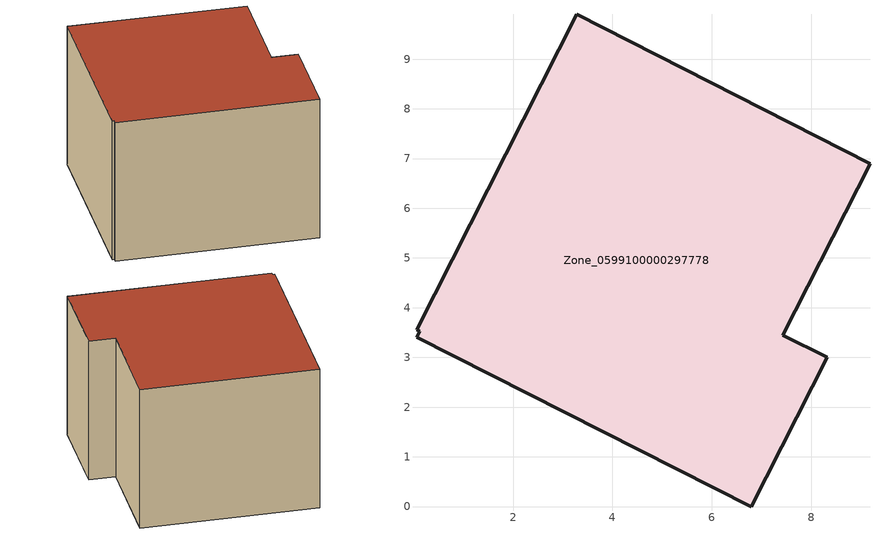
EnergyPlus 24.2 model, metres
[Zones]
Zone_0599100000297778
 floor ground (C_G): 0.12,3.52 0.06,3.56 3.28,9.9 9.18,6.89 7.43,3.45 8.32,3 6.79,0 0.07,3.41 z0
 wall outside (C_F): 0.07,3.41 6.79,0 8.32,3 7.43,3.45 9.18,6.89 3.28,9.9 0.06,3.56 0.12,3.52 0.07,3.41 z0:5.7
 roof outside (C_R): 0.12,3.52 0.07,3.41 6.79,0 8.32,3 7.43,3.45 9.18,6.89 3.28,9.9 0.06,3.56 z5.7
[BUILDING]
Pand.0599100000297778: North Axis=0; Terrain=City; Loads Convergence Tolerance Value=0.04; Temperature Convergence Tolerance Value=0.4; Solar Distribution=FullExterior; Maximum Number of Warmup Days=25; Minimum Number of Warmup Days=1
[Site:Location]
Rotterdam.The.Hague.AP_ZH_NLD Design_Conditions: Latitude=51.96; Longitude=4.45; Time Zone=1; Elevation=-4.5
[SITE:GROUNDTEMPERATURE:BUILDINGSURFACE]
18, 18, 18, 18, 18, 18, 18, 18, 18, 18, 18, 18
[MATERIAL] Thermal Absorptance=0.9; Solar Absorptance=0.7; Visible Absorptance=0.7
Name | Roughness | Thickness | Conductivity | Density | Specific Heat
G.TI.1992-2005 | MediumSmooth | 0.15 | 0.06 | 540 | 1210
F.TI.1992-2005 | Rough | 0.3 | 0.12 | 1920 | 840
R.TI.1992-2005 | MediumRough | 0.2 | 0.08 | 1500 | 1000
[CONSTRUCTION]
C_G: G.TI.1992-2005
C_F: F.TI.1992-2005
C_R: R.TI.1992-2005
[ZONE]
Zone_0599100000297778: Type=1; Multiplier=1; Ceiling Height=Autocalculate; Volume=Autocalculate; Floor Area=autocalculate; Part of Total Floor Area=Yes
[ZONEINFILTRATION:DESIGNFLOWRATE]
Infil_Zone_0599100000297778: Zone or ZoneList or Space or SpaceList=Zone_0599100000297778; Schedule=AlwaysOn; Design Flow Rate Calculation Method=Flow/Area; Flow Rate per Floor Area=0.0015; Constant Term Coefficient=1; Temperature Term Coefficient=0; Velocity Term Coefficient=0; Velocity Squared Term Coefficient=0
[HVACTEMPLATE:ZONE:IDEALLOADSAIRSYSTEM]
Zone_0599100000297778: Maximum Heating Supply Air Temperature=50; Minimum Cooling Supply Air Temperature=13; Maximum Heating Supply Air Humidity Ratio=0.0156; Minimum Cooling Supply Air Humidity Ratio=0.0077; Heating Limit=NoLimit; Cooling Limit=NoLimit; Dehumidification Control Type=ConstantSensibleHeatRatio; Cooling Sensible Heat Ratio=0.7; Dehumidification Setpoint=60; Humidification Control Type=None; Humidification Setpoint=30; Outdoor Air Method=None; Outdoor Air Flow Rate per Person=0.00944; Outdoor Air Flow Rate per Zone Floor Area=0; Outdoor Air Flow Rate per Zone=0; Demand Controlled Ventilation Type=None; Outdoor Air Economizer Type=NoEconomizer; Heat Recovery Type=None; Sensible Heat Recovery Effectiveness=0.7; Latent Heat Recovery Effectiveness=0.65
[ZONECONTROL:THERMOSTAT]
ThermostatControl_Zone_0599100000297778: Zone or ZoneList=Zone_0599100000297778; Control Type Schedule=DualSetpointControlType; Control 1=Thermostat_Zone_0599100000297778; Temperature Difference Between Cutout And Setpoint=0
[THERMOSTATSETPOINT:DUALSETPOINT]
Thermostat_Zone_0599100000297778: Heating Setpoint Temperature Schedule=HeatingSetpoint_Zone_0599100000297778; Cooling Setpoint Temperature Schedule=CoolingSetpoint_Zone_0599100000297778
[SCHEDULE:COMPACT]
HeatingSetpoint_Zone_0599100000297778: Through: 12/31, For: AllDays, Until: 24:00, 21
CoolingSetpoint_Zone_0599100000297778: Through: 12/31, For: AllDays, Until: 24:00, 24
DualSetpointControlType: Through: 12/31, For: AllDays, Until: 24:00, 4
AlwaysOn: Through: 12/31, For: AllDays, Until: 24:00, 1
